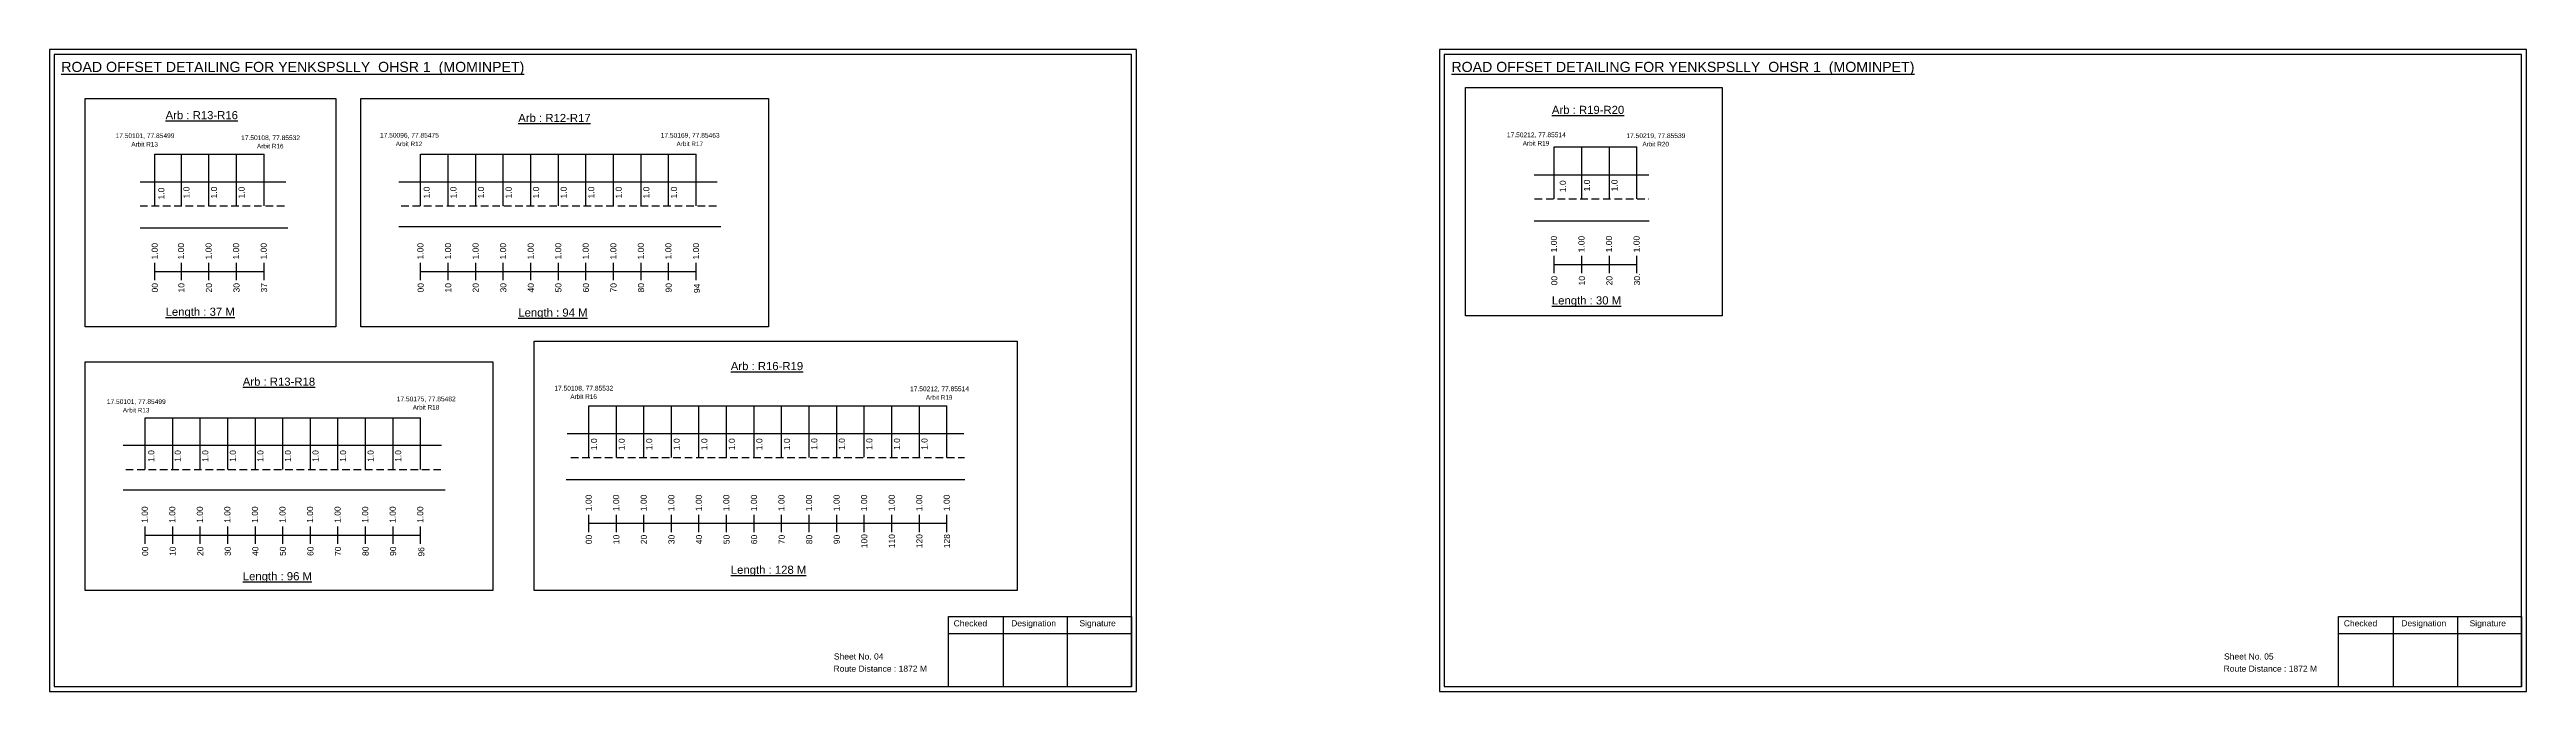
# Model space of a CAD drawing. Header units: inches. Extents: x 1316 to 4752, y 533 to 3817.
# Drawn here: x 3530 to 4752, y 1603 to 1920 of the extents above; entities that cross this region are included whole.
import ezdxf

# ---------------------------------------------------------------- set-up
doc = ezdxf.new("R2010")
doc.units = ezdxf.units.IN
doc.header["$MEASUREMENT"] = 0
doc.linetypes.add('DASHED2', pattern=[0.375, 0.25, -0.125])
for name, color, linetype in [('PDF_Geometry', 7, 'Continuous'), ('PDF_Text', 5, 'Continuous'), ('pipe', 5, 'Continuous')]:
    doc.layers.add(name, color=color, linetype=linetype)
doc.styles.add('PDF Arial', font='arial.ttf')
doc.styles.get("Standard").update_dxf_attribs({"font": 'arial.ttf'})

msp = doc.modelspace()

# ---------------------------------------------------------------- linework, layer by layer
at = {"color": 5}
for p, q in [((4272.6, 1871.9), (4313.4, 1871.9)), ((3581.8, 1868.3), (3635.7, 1868.3)), ((3713, 1868.3), (3849, 1868.3)), ((3577, 1738.3), (3713, 1738.3)), ((3796, 1744.1), (3972.8, 1744.1))]:
    msp.add_line(p, q, dxfattribs=at)
for p, q in [((4272.6, 1846.3), (4272.6, 1871.9)), ((4286.2, 1846.3), (4286.2, 1871.9)), ((4299.8, 1846.3), (4299.8, 1871.9)), ((4313.4, 1846.3), (4313.4, 1871.9)), ((3581.8, 1842.8), (3581.8, 1868.3)), ((3594.9, 1842.8), (3594.9, 1868.3)), ((3608.5, 1842.8), (3608.5, 1868.3)), ((3622.1, 1842.8), (3622.1, 1868.3)), ((3635.7, 1842.8), (3635.7, 1868.3)), ((3713, 1842.8), (3713, 1868.3)), ((3726.6, 1842.8), (3726.6, 1868.3)), ((3740.2, 1842.8), (3740.2, 1868.3)), ((3753.8, 1842.8), (3753.8, 1868.3)), ((3767.4, 1842.8), (3767.4, 1868.3)), ((3781, 1842.8), (3781, 1868.3)), ((3794.6, 1842.8), (3794.6, 1868.3)), ((3808.2, 1842.8), (3808.2, 1868.3)), ((3821.8, 1842.8), (3821.8, 1868.3)), ((3835.4, 1842.8), (3835.4, 1868.3)), ((3849, 1842.8), (3849, 1868.3)), ((3574.5, 1854.7), (3646.5, 1854.7)), ((3702.2, 1854.7), (3859.3, 1854.7)), ((4262.7, 1858.2), (4319.2, 1858.2)), ((4262.7, 1835.5), (4319.4, 1835.4)), ((3574.5, 1832), (3647.5, 1832)), ((3861.1, 1832.5), (3702.2, 1832.5)), ((3577, 1712.8), (3577, 1738.3)), ((3590.6, 1712.8), (3590.6, 1738.3)), ((3604.2, 1712.8), (3604.2, 1738.3)), ((3617.8, 1712.8), (3617.8, 1738.3)), ((3631.4, 1712.8), (3631.4, 1738.3)), ((3645, 1712.8), (3645, 1738.3)), ((3658.6, 1712.8), (3658.6, 1738.3)), ((3672.2, 1712.8), (3672.2, 1738.3)), ((3685.8, 1712.8), (3685.8, 1738.3)), ((3699.4, 1712.8), (3699.4, 1738.3)), ((3713, 1712.8), (3713, 1738.3)), ((3796, 1718.6), (3796, 1744.1)), ((3809.6, 1718.6), (3809.6, 1744.1)), ((3823.2, 1718.6), (3823.2, 1744.1)), ((3836.8, 1718.6), (3836.8, 1744.1)), ((3850.4, 1718.6), (3850.4, 1744.1)), ((3864, 1718.6), (3864, 1744.1)), ((3877.6, 1718.6), (3877.6, 1744.1)), ((3891.2, 1718.6), (3891.2, 1744.1)), ((3904.8, 1718.6), (3904.8, 1744.1)), ((3918.4, 1718.8), (3918.4, 1744.3)), ((3932, 1718.8), (3932, 1744.3)), ((3945.6, 1718.8), (3945.6, 1744.3)), ((3959.2, 1718.8), (3959.2, 1744.3)), ((3972.8, 1718.6), (3972.8, 1744.1)), ((3566.1, 1724.7), (3723.3, 1724.7)), ((3785.3, 1730.5), (3981.2, 1730.5)), ((3725.1, 1702.5), (3566.1, 1702.5)), ((3784.8, 1707.8), (3981.6, 1707.8))]:
    msp.add_line(p, q)
at = {"linetype": 'DASHED2', "ltscale": 15}
for p, q in [((4262.9, 1846.3), (4319.2, 1846.3)), ((3574.5, 1842.8), (3647, 1842.8)), ((3703.4, 1842.8), (3859.3, 1842.8)), ((3567.4, 1712.8), (3723.3, 1712.8)), ((3787.1, 1718.6), (3981.4, 1718.6))]:
    msp.add_line(p, q, dxfattribs=at)
at = {"color": 217, "true_color": 0x93278f}
for p, q in [((3581.8, 1806.1), (3581.8, 1814.7)), ((3581.8, 1810.4), (3635.7, 1810.4)), ((3594.9, 1806.1), (3594.9, 1814.7)), ((3608.5, 1806.1), (3608.5, 1814.7)), ((3622.1, 1806.1), (3622.1, 1814.7)), ((3635.7, 1806.1), (3635.7, 1814.7)), ((3713, 1806.1), (3713, 1814.7)), ((3713, 1810.4), (3849, 1810.4)), ((3726.6, 1806.1), (3726.6, 1814.7)), ((3740.2, 1806.1), (3740.2, 1814.7)), ((3753.8, 1806.1), (3753.8, 1814.7)), ((3767.4, 1806.1), (3767.4, 1814.7)), ((3781, 1806.1), (3781, 1814.7)), ((3794.6, 1806.1), (3794.6, 1814.7)), ((3808.2, 1806.1), (3808.2, 1814.7)), ((3821.8, 1806.1), (3821.8, 1814.7)), ((3835.4, 1806.1), (3835.4, 1814.7)), ((3849, 1806.1), (3849, 1814.7)), ((4272.6, 1809.6), (4272.6, 1818.2)), ((4272.6, 1813.9), (4313.4, 1813.9)), ((4286.2, 1809.6), (4286.2, 1818.2)), ((4299.8, 1809.6), (4299.8, 1818.2)), ((4313.4, 1809.6), (4313.4, 1818.2)), ((3796, 1681.9), (3796, 1690.4)), ((3809.6, 1681.9), (3809.6, 1690.4)), ((3823.2, 1681.9), (3823.2, 1690.4)), ((3836.8, 1681.9), (3836.8, 1690.4)), ((3850.4, 1681.9), (3850.4, 1690.4)), ((3864, 1681.9), (3864, 1690.4)), ((3877.6, 1681.9), (3877.6, 1690.4)), ((3891.2, 1681.9), (3891.2, 1690.4)), ((3904.8, 1681.9), (3904.8, 1690.4)), ((3918.4, 1681.9), (3918.4, 1690.4)), ((3932, 1681.9), (3932, 1690.4)), ((3945.6, 1681.9), (3945.6, 1690.4)), ((3959.2, 1681.9), (3959.2, 1690.4)), ((3972.8, 1681.9), (3972.8, 1690.4)), ((3577, 1676.1), (3577, 1684.6)), ((3577, 1680.4), (3713, 1680.4)), ((3590.6, 1676.1), (3590.6, 1684.6)), ((3604.2, 1676.1), (3604.2, 1684.6)), ((3617.8, 1676.1), (3617.8, 1684.6)), ((3631.4, 1676.1), (3631.4, 1684.6)), ((3645, 1676.1), (3645, 1684.6)), ((3658.6, 1676.1), (3658.6, 1684.6)), ((3672.2, 1676.1), (3672.2, 1684.6)), ((3685.8, 1676.1), (3685.8, 1684.6)), ((3699.4, 1676.1), (3699.4, 1684.6)), ((3713, 1676.1), (3713, 1684.6)), ((3796, 1686.2), (3972.8, 1686.2))]:
    msp.add_line(p, q, dxfattribs=at)
for points in [[(3547.4, 1895.8), (3671.2, 1895.8), (3671.2, 1783.1), (3547.4, 1783.1)], [(3683.4, 1895.8), (3884.7, 1895.8), (3884.7, 1783.1), (3683.4, 1783.1)], [(4228.7, 1901.2), (4355.5, 1901.2), (4355.5, 1788.5), (4228.7, 1788.5)], [(3547.4, 1765.8), (3748.6, 1765.8), (3748.6, 1653.1), (3547.4, 1653.1)]]:
    msp.add_lwpolyline(points, close=True)
at = {"layer": 'PDF_Geometry'}
for points in [[(3529.8, 1920), (3529.8, 1603.2), (4066.3, 1603.2), (4066.3, 1920)], [(4216, 1920), (4216, 1603.2), (4752.5, 1603.2), (4752.5, 1920)], [(3532.1, 1917.6), (3532.1, 1605.7), (4063.9, 1605.7), (4063.9, 1917.6)], [(4218.3, 1917.6), (4218.3, 1605.7), (4750.1, 1605.7), (4750.1, 1917.6)]]:
    msp.add_lwpolyline(points, close=True, dxfattribs=at)
at = {"layer": 'PDF_Geometry', "color": 242, "true_color": 0xcc1f26}
for points in [[(4063.9, 1605.6), (3973.5, 1605.6), (3973.5, 1640.2), (4063.9, 1640.2)], [(4750.1, 1605.6), (4659.7, 1605.6), (4659.7, 1640.2), (4750.1, 1640.2)]]:
    msp.add_lwpolyline(points, close=True, dxfattribs=at)
for points in [[(4000.5, 1640.2), (4000.5, 1605.6)], [(4032.2, 1640.2), (4032.2, 1605.6)], [(4686.7, 1640.2), (4686.7, 1605.6)], [(4718.4, 1640.2), (4718.4, 1605.6)], [(3973.5, 1631.8), (4063.9, 1631.8)], [(4659.7, 1631.8), (4750.1, 1631.8)]]:
    msp.add_lwpolyline(points, dxfattribs=at)
at = {"layer": 'pipe', "color": 0}
msp.add_lwpolyline([(3769.1, 1776), (4007.4, 1776), (4007.4, 1653.1), (3769.1, 1653.1)], close=True, dxfattribs=at)

# ---------------------------------------------------------------- texts
at = {"color": 242, "true_color": 0xcd2027}
for s, height, p in [('%%UROAD OFFSET DETAILING FOR YENKSPSLLY  OHSR 1  (MOMINPET)', 5, (3535.6, 1908.9)), ('%%UROAD OFFSET DETAILING FOR YENKSPSLLY  OHSR 1  (MOMINPET)', 5, (4221.8, 1908.9)), ('%%UArb : R13-R16', 4, (3587.1, 1885.6)), ('%%UArb : R12-R17', 4, (3761.2, 1884.2)), ('%%UArb : R19-R20', 4, (4271.4, 1888.2)), ('%%ULength : 30 M', 4, (4271.4, 1794.2)), ('%%ULength : 37 M', 4, (3587.1, 1788.6)), ('%%ULength : 94 M', 4, (3761.2, 1788.2)), ('%%UArb : R16-R19', 4, (3866.1, 1761.8)), ('%%UArb : R13-R18', 4, (3625.2, 1754.1)), ('%%ULength : 128 M', 4, (3866.1, 1661.3)), ('%%ULength : 96 M', 4, (3625.2, 1658.1))]:
    msp.add_text(s, height=height, dxfattribs=at).set_placement(p)
at = {"color": 5}
for s, height, p in [('17.50101, 77.85499', 2.34, (3562.4, 1876.3)), ('Arbit R13', 2.25, (3570.2, 1872.1)), ('17.50108, 77.85532', 2.34, (3624.4, 1875.3)), ('Arbit R16', 2.25, (3632.2, 1871.2)), ('17.50096, 77.85475', 2.34, (3692.9, 1876.5)), ('Arbit R12', 2.25, (3700.7, 1872.3)), ('17.50169, 77.85463', 2.34, (3831.5, 1876.5)), ('Arbit R17', 2.25, (3839.3, 1872.3)), ('17.50212, 77.85514', 2.34, (4249.2, 1876.7)), ('Arbit R19', 2.25, (4257, 1872.6)), ('17.50219, 77.85539', 2.34, (4308.2, 1876.3)), ('Arbit R20', 2.25, (4316.1, 1872.2)), ('17.50175, 77.85482', 2.34, (3701.2, 1746.4)), ('17.50108, 77.85532', 2.34, (3779, 1751.7)), ('Arbit R16', 2.25, (3786.9, 1747.6)), ('17.50212, 77.85514', 2.34, (3954.6, 1751.4)), ('Arbit R19', 2.25, (3962.4, 1747.2)), ('17.50101, 77.85499', 2.34, (3558.1, 1745.1)), ('Arbit R13', 2.25, (3566, 1740.9)), ('Arbit R18', 2.25, (3709.1, 1742.3))]:
    msp.add_text(s, height=height, dxfattribs=at).set_placement(p)
for p in [(3586.5, 1846), (3598.9, 1846.5), (3612.5, 1846.5), (3626.1, 1846.5), (3717.5, 1846.5), (3730.7, 1846.5), (3744.3, 1846.5), (3757.9, 1846.5), (3771.5, 1846.5), (3785.1, 1846.5), (3798.7, 1846.5), (3812.3, 1846.5), (3825.9, 1846.5), (3839.5, 1846.5), (4278.3, 1849.6), (4290.2, 1850), (4303.8, 1850), (3800.1, 1722.3), (3813.7, 1722.3), (3827.3, 1722.3), (3840.9, 1722.3), (3854.5, 1722.3), (3868.1, 1722.3), (3881.7, 1722.3), (3895.3, 1722.3), (3908.8, 1722.4), (3922.4, 1722.4), (3936, 1722.4), (3949.6, 1722.4), (3963.2, 1722.4), (3581.5, 1716.5), (3594.6, 1716.5), (3608.2, 1716.5), (3621.8, 1716.5), (3635.4, 1716.5), (3649, 1716.5), (3662.6, 1716.5), (3676.2, 1716.5), (3689.8, 1716.5), (3703.4, 1716.5)]:
    msp.add_text('1.0', height=3, rotation=90).set_placement(p)
at = {"color": 217, "true_color": 0x93278f}
for s, p in [('1.00', (3583.2, 1816.4)), ('1.00', (3596.2, 1816.4)), ('1.00', (3609.8, 1816.4)), ('1.00', (3623.4, 1816.4)), ('1.00', (3637, 1816.4)), ('1.00', (3714.4, 1816.4)), ('1.00', (3728, 1816.4)), ('1.00', (3741.6, 1816.4)), ('1.00', (3755.2, 1816.4)), ('1.00', (3768.8, 1816.4)), ('1.00', (3782.4, 1816.4)), ('1.00', (3796, 1816.4)), ('1.00', (3809.6, 1816.4)), ('1.00', (3823.2, 1816.4)), ('1.00', (3836.8, 1816.4)), ('1.00', (3850.4, 1816.4)), ('1.00', (4273.9, 1819.9)), ('1.00', (4287.5, 1819.9)), ('1.00', (4301.1, 1819.9)), ('1.00', (4314.7, 1819.9)), ('00', (3583.3, 1800.1)), ('10', (3596.4, 1800.1)), ('20', (3610, 1800.1)), ('30', (3623.6, 1800.1)), ('37', (3637.2, 1800.1)), ('00', (3714.5, 1800.1)), ('10', (3728.1, 1800.1)), ('20', (3741.7, 1800.1)), ('30', (3755.3, 1800.1)), ('40', (3768.9, 1800.1)), ('50', (3782.5, 1800.1)), ('60', (3796.1, 1800.1)), ('70', (3809.7, 1800.1)), ('80', (3823.3, 1800.1)), ('90', (3836.9, 1800.1)), ('94', (3850.9, 1799.8)), ('00', (4274.1, 1803.6)), ('10', (4287.7, 1803.6)), ('20', (4301.3, 1803.6)), ('30.', (4314.9, 1803.6)), ('1.00', (3797.4, 1692.2)), ('1.00', (3811, 1692.2)), ('1.00', (3824.6, 1692.2)), ('1.00', (3838.2, 1692.2)), ('1.00', (3851.8, 1692.2)), ('1.00', (3865.4, 1692.2)), ('1.00', (3879, 1692.2)), ('1.00', (3892.6, 1692.2)), ('1.00', (3906.2, 1692.2)), ('1.00', (3919.8, 1692.2)), ('1.00', (3933.4, 1692.2)), ('1.00', (3947, 1692.2)), ('1.00', (3960.6, 1692.2)), ('1.00', (3974.2, 1692.2)), ('1.00', (3578.3, 1686.4)), ('1.00', (3591.9, 1686.4)), ('1.00', (3605.5, 1686.4)), ('1.00', (3619.1, 1686.4)), ('1.00', (3632.7, 1686.4)), ('1.00', (3646.3, 1686.4)), ('1.00', (3659.9, 1686.4)), ('1.00', (3673.5, 1686.4)), ('1.00', (3687.1, 1686.4)), ('1.00', (3700.7, 1686.4)), ('1.00', (3714.3, 1686.4)), ('00', (3797.5, 1675.9)), ('10', (3811.1, 1675.9)), ('20', (3824.7, 1675.9)), ('30', (3838.3, 1675.9)), ('40', (3851.9, 1675.9)), ('50', (3865.5, 1675.9)), ('60', (3879.1, 1675.9)), ('70', (3892.7, 1675.9)), ('80', (3906.3, 1675.9)), ('90', (3919.9, 1675.9)), ('100', (3933.5, 1673.9)), ('110', (3947.1, 1673.9)), ('120', (3960.7, 1673.9)), ('128', (3974.3, 1673.9)), ('00', (3578.5, 1670.1)), ('10', (3592.1, 1670.1)), ('20', (3605.7, 1670.1)), ('30', (3619.3, 1670.1)), ('40', (3632.9, 1670.1)), ('50', (3646.5, 1670.1)), ('60', (3660.1, 1670.1)), ('70', (3673.7, 1670.1)), ('80', (3687.3, 1670.1)), ('90', (3700.9, 1670.1)), ('96', (3714.8, 1669.8))]:
    msp.add_text(s, height=3, rotation=90, dxfattribs=at).set_placement(p)
for s, p in [('Sheet No. 04', (3917, 1619)), ('Route Distance : 1872 M', (3916.8, 1613)), ('Sheet No. 05', (4603.2, 1619)), ('Route Distance : 1872 M', (4603, 1613))]:
    msp.add_text(s, height=3).set_placement(p)
at = {"layer": 'PDF_Text', "color": 7, "attachment_point": 7, "style": 'PDF Arial'}
for s, insert, char_height in [('Checked', (3976.1, 1635.3), 3), ('Designation', (4004.5, 1634.5), 3.001), ('Signature', (4038.2, 1634.5), 3), ('Checked', (4662.3, 1635.3), 3), ('Designation', (4690.7, 1634.5), 3.001), ('Signature', (4724.4, 1634.5), 3)]:
    msp.add_mtext(s, dxfattribs=dict(at, insert=insert, char_height=char_height))

doc.saveas('drawing.dxf')
